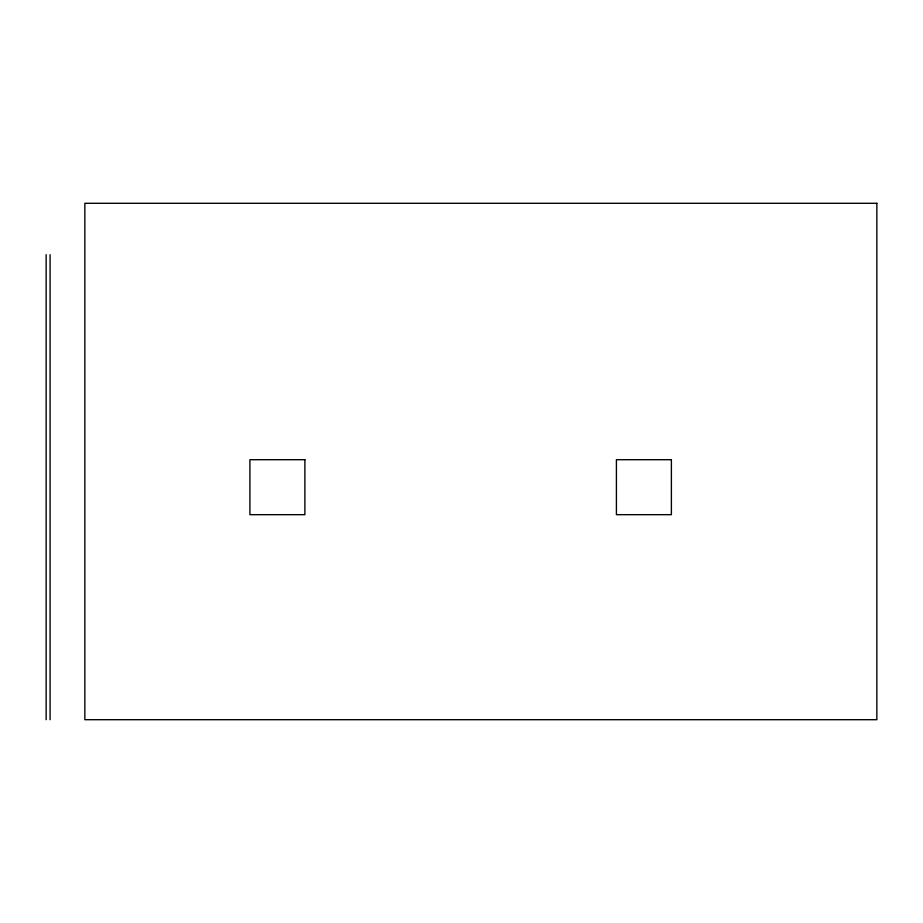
<?xml version="1.0" encoding="UTF-8"?>
<svg xmlns="http://www.w3.org/2000/svg" width="923" height="923" viewBox="0 0 923 923"><rect width="100%" height="100%" fill="white"/><g stroke="black" fill="none" stroke-linecap="round" stroke-linejoin="round"><path stroke-width="1.38" d="M46.15 719.698L46.15 254.679M50.084 719.698L50.084 254.679M876.85 203.302L84.847 203.302L84.847 719.698L876.85 719.698L876.85 203.302M304.89 459.7L249.914 459.7L249.914 514.676L304.89 514.676L304.89 459.7M671.39 459.7L616.414 459.7L616.414 514.676L671.39 514.676L671.39 459.7"/></g></svg>
